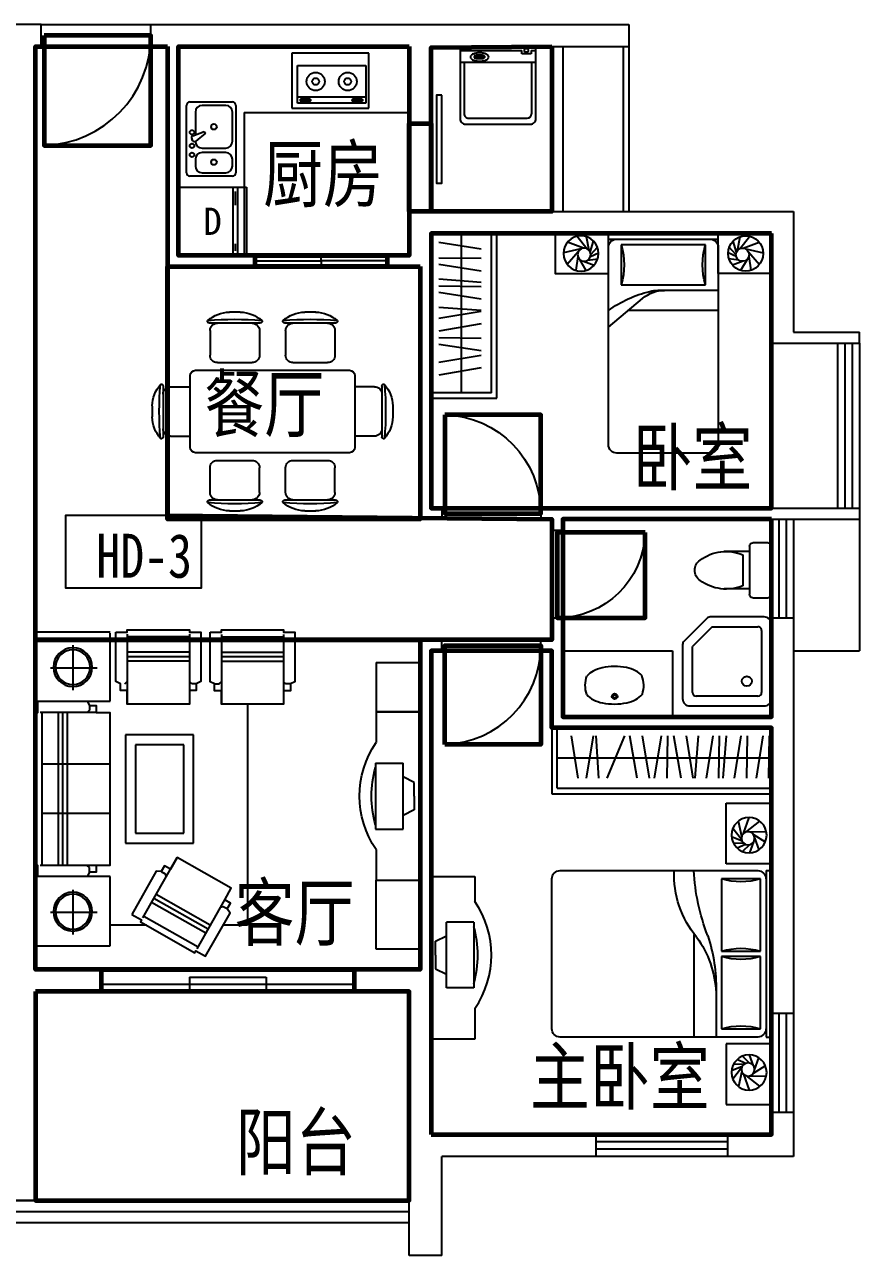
# Model space of a CAD drawing. Extents: x 866697 to 898497, y -913071 to -884071.
# Drawn here: x 882797 to 890397, y -913071 to -901871 of the extents above; entities that cross this region are included whole.
import ezdxf
from ezdxf.enums import TextEntityAlignment as Align

# ---------------------------------------------------------------- set-up
doc = ezdxf.new("R2010")
doc.units = 0
doc.header["$LTSCALE"] = 1000
doc.header["$MEASUREMENT"] = 0
doc.layers.get('0').update_dxf_attribs({"linetype": 'CONTINUOUS'})
for name, color, linetype in [('3', 3, 'CONTINUOUS'), ('F', 8, 'CONTINUOUS'), ('I-FURN', 9, 'CONTINUOUS'), ('L-LANGAN', 3, 'CONTINUOUS'), ('PUB_TEXT', 7, 'CONTINUOUS'), ('WALL', 2, 'CONTINUOUS'), ('WC', 157, 'CONTINUOUS'), ('WINDOW', 4, 'CONTINUOUS')]:
    doc.layers.add(name, color=color, linetype=linetype)
for name, color, linetype, lineweight in [('GT_卧室', 1, 'CONTINUOUS', 60), ('GT_卫生间', 5, 'CONTINUOUS', 60), ('GT_厨房', 4, 'CONTINUOUS', 60), ('GT_客厅', 2, 'CONTINUOUS', 60), ('GT_过道', 30, 'CONTINUOUS', 60), ('GT_门', 245, 'CONTINUOUS', 60), ('GT_阳台', 6, 'CONTINUOUS', 60), ('GT_餐厅', 3, 'CONTINUOUS', 60), ('字', 7, 'CONTINUOUS', 0)]:
    doc.layers.add(name, color=color, linetype=linetype, lineweight=lineweight)
doc.styles.add('-宋体', font='', dxfattribs={"width": 0.6})
doc.styles.add('ATT', font='TXT')
doc.styles.add('DIM_FONT', font='ZBTXT.shx', dxfattribs={"width": 0.8})
doc.styles.get('-宋体').set_extended_font_data('SimSun')

# ---------------------------------------------------------------- blocks, each defined once
blk = doc.blocks.new('A$C48275918')
at = {"linetype": 'ByBlock'}
for p, q in [((52, 1000), (0, 1000)), ((0, 1000), (0, 0)), ((52, 1000), (52, 0)), ((1922, 1000), (130, 1000)), ((853, 1000), (593, 690)), ((2000, 78), (2000, 922)), ((104, 883), (467, 883)), ((104, 117), (104, 883)), ((467, 883), (467, 117)), ((701, 0), (701, 818)), ((519, 0), (519, 551)), ((467, 117), (104, 117)), ((52, 0), (0, 0)), ((130, 0), (1922, 0))]:
    blk.add_line(p, q, dxfattribs=at)
for centre, radius, start, end in [((130, 922), 77.9, 90, 180), ((1556, 378), 1057, 143.9798, 166.6072), ((1922, 922), 77.9, 0, 90), ((286, 1506), 649, 253.7398, 286.2602), ((831, 489), 312, 139.8941, 180), ((831, 551), 312, 166.6072, 180), ((286, -506), 649, 73.7398, 106.2602), ((130, 78), 77.9, 180, 270), ((1922, 78), 77.9, 270, 0)]:
    blk.add_arc(centre, radius, start, end, dxfattribs=at)
blk = doc.blocks.new('M_C5')
for p, q in [((-71, 21), (-106, 120)), ((-60, 63), (-50, 152)), ((-28, 86), (7, 160)), ((-9, 88), (59, 149)), ((12, 83), (112, 114)), ((-54, -14), (-154, 45)), ((26, 75), (152, 50)), ((42, 53), (156, -35)), ((48, 21), (102, -123)), ((-26, -30), (-153, -47)), ((14, -26), (-99, -126)), ((41, -2), (5, -160))]:
    blk.add_line(p, q)
for centre, radius in [((0, 0), 160), ((-11, 28), 60)]:
    blk.add_circle(centre, radius)
at = {"width": 0.8, "flags": 9}
for tag in ['XSIZE', 'YSIZE']:
    blk.add_attdef(tag, (0, 0), '', height=0.5, dxfattribs=at)
blk = doc.blocks.new('A$C500A4454')
at = {"layer": 'F'}
for points in [[(364, 1485), (0, 1485), (0, 1970), (364, 1970)], [(364, 485), (0, 485), (0, 0), (364, 0)]]:
    blk.add_lwpolyline(points, close=True, dxfattribs=at)
at = {"layer": 'F', "rotation": 180}
blk.add_blockref('M_C5', (183, 1734), dxfattribs=at)
at = {"layer": 'F', "xscale": -1, "rotation": 180}
blk.add_blockref('A$C48275918', (0, 1485), dxfattribs=at)
at = {"layer": 'F', "xscale": -1}
blk.add_blockref('M_C5', (183, 236), dxfattribs=at)
blk = doc.blocks.new('A$C408F70BB')
for p, q in [((854, 2190), (953, 2190)), ((673, 2090), (1133, 2090)), ((678, 2023), (678, 1845)), ((1128, 2023), (1128, 1845)), ((529, 1795), (529, 395)), ((1229, 1845), (579, 1845)), ((1279, 395), (1279, 1795)), ((100, 1209), (100, 1669)), ((167, 1664), (392, 1664)), ((460, 1281), (460, 1596)), ((1349, 1596), (1349, 1281)), ((1641, 1664), (1416, 1664)), ((1709, 1669), (1709, 1209)), ((0, 1389), (0, 1488)), ((1809, 1488), (1809, 1389)), ((167, 1214), (392, 1214)), ((1641, 1214), (1416, 1214)), ((100, 522), (100, 982)), ((167, 977), (392, 977)), ((460, 594), (460, 909)), ((1349, 909), (1349, 594)), ((1641, 977), (1416, 977)), ((1709, 982), (1709, 522)), ((0, 702), (0, 801)), ((1809, 801), (1809, 702)), ((167, 527), (392, 527)), ((1641, 527), (1416, 527)), ((579, 345), (1229, 345)), ((678, 167), (678, 345)), ((1128, 167), (1128, 345)), ((673, 100), (1133, 100)), ((854, 0), (953, 0))]:
    blk.add_line(p, q)
for centre, radius, start, end in [((863, 1875), 316, 91.7651, 130.7265), ((943, 1875), 316, 49.2735, 88.2349), ((664, 2107), 10, 130.7265, 202.67), ((673, 2110), 20, 202.67, 270), ((903, -587), 2713, 84.8023, 95.1977), ((746, 2023), 67.5, 90, 180), ((1061, 2023), 67.5, 0, 90), ((1133, 2110), 20, 270, 337.33), ((1143, 2107), 10, 337.33, 49.2735), ((579, 1795), 50, 90, 180), ((1229, 1795), 50, 0, 90), ((315, 1478), 316, 139.2735, 178.2349), ((2778, 1439), 2713, 174.8023, 185.1977), ((84, 1678), 10, 67.33, 139.2735), ((80, 1669), 20, 0, 67.33), ((1729, 1669), 20, 112.67, 180), ((1725, 1678), 10, 40.7265, 112.67), ((-969, 1439), 2713, 354.8023, 5.1977), ((1493, 1478), 316, 1.7651, 40.7265), ((167, 1596), 67.5, 90, 180), ((392, 1596), 67.5, 0, 90), ((1416, 1596), 67.5, 90, 180), ((1641, 1596), 67.5, 0, 90), ((315, 1399), 316, 181.7651, 220.7265), ((1493, 1399), 316, 319.2735, 358.2349), ((167, 1281), 67.5, 180, 270), ((392, 1281), 67.5, 270, 0), ((1416, 1281), 67.5, 180, 270), ((1641, 1281), 67.5, 270, 0), ((84, 1199), 10, 220.7265, 292.67), ((80, 1209), 20, 292.67, 0), ((1729, 1209), 20, 180, 247.33), ((1725, 1199), 10, 247.33, 319.2735), ((315, 792), 316, 139.2735, 178.2349), ((2778, 752), 2713, 174.8023, 185.1977), ((84, 991), 10, 67.33, 139.2735), ((80, 982), 20, 0, 67.33), ((167, 909), 67.5, 90, 180), ((392, 909), 67.5, 0, 90), ((1416, 909), 67.5, 90, 180), ((1641, 909), 67.5, 0, 90), ((1729, 982), 20, 112.67, 180), ((1725, 991), 10, 40.7265, 112.67), ((1493, 792), 316, 1.7651, 40.7265), ((-969, 752), 2713, 354.8023, 5.1977), ((315, 712), 316, 181.7651, 220.7265), ((1493, 712), 316, 319.2735, 358.2349), ((167, 594), 67.5, 180, 270), ((392, 594), 67.5, 270, 0), ((1416, 594), 67.5, 180, 270), ((1641, 594), 67.5, 270, 0), ((84, 513), 10, 220.7265, 292.67), ((80, 522), 20, 292.67, 0), ((1729, 522), 20, 180, 247.33), ((1725, 513), 10, 247.33, 319.2735), ((579, 395), 50, 180, 270), ((1229, 395), 50, 270, 0), ((746, 167), 67.5, 180, 270), ((1061, 167), 67.5, 270, 360), ((664, 84), 10, 157.33, 229.2735), ((673, 80), 20, 90, 157.33), ((863, 315), 316, 229.2735, 268.2349), ((903, 2778), 2713, 264.8023, 275.1977), ((943, 315), 316, 271.7651, 310.7265), ((1133, 80), 20, 22.67, 90), ((1143, 84), 10, 310.7265, 22.67)]:
    blk.add_arc(centre, radius, start, end)
at = {"width": 0.8, "flags": 9}
for tag in ['XSIZE', 'YSIZE']:
    blk.add_attdef(tag, (887, 1099), '', height=0.5, rotation=270, dxfattribs=at)
blk = doc.blocks.new('M_A2ZXL')
blk.add_line((-0.472, 0), (-0.472, -1))
blk.add_arc((-0.5, 0), 1, 271.6231, 360)
blk = doc.blocks.new('A$C314C3C37')
for p, q in [((0, 2744), (0, 2191)), ((412, 2744), (0, 2744)), ((412, 2191), (412, 2744)), ((234, 2480), (105, 2578)), ((255, 2467), (203, 2612)), ((271, 2439), (301, 2579)), ((199, 2481), (48, 2484)), ((272, 2411), (353, 2511)), ((165, 2458), (57, 2390)), ((154, 2428), (116, 2319)), ((164, 2390), (201, 2292)), ((199, 2365), (264, 2304)), ((238, 2368), (313, 2334)), ((254, 2379), (345, 2375)), ((267, 2396), (364, 2436)), ((0, 2191), (412, 2191)), ((0, 2129), (0, 615)), ((50, 2129), (0, 2129)), ((50, 2129), (50, 615)), ((1924, 2129), (126, 2129)), ((101, 1397), (101, 2053)), ((101, 2053), (454, 2053)), ((454, 2053), (454, 1397)), ((2000, 690), (2000, 2053)), ((707, 1549), (707, 615)), ((454, 1397), (101, 1397)), ((101, 690), (101, 1347)), ((101, 1347), (454, 1347)), ((454, 1347), (454, 690)), ((505, 1031), (505, 615)), ((454, 690), (101, 690)), ((50, 615), (0, 615)), ((126, 615), (1924, 615)), ((0, 0), (0, 553)), ((0, 553), (412, 553)), ((164, 354), (201, 452)), ((412, 553), (412, 0)), ((165, 286), (57, 354)), ((154, 316), (116, 425)), ((199, 378), (264, 440)), ((238, 375), (313, 409)), ((254, 365), (345, 368)), ((267, 348), (364, 307)), ((199, 262), (48, 259)), ((234, 264), (105, 166)), ((255, 276), (203, 132)), ((271, 305), (301, 165)), ((272, 333), (353, 232)), ((412, 0), (0, 0))]:
    blk.add_line(p, q)
for centre, radius in [((204, 2452), 160), ((214, 2423), 60), ((204, 292), 160), ((214, 320), 60)]:
    blk.add_circle(centre, radius)
for centre, radius, start, end in [((126, 2053), 75.7, 90, 180), ((-1149, 2214), 1857, 338.5931, 357.384), ((-6, 2091), 892, 320.4539, 2.4327), ((1924, 2053), 75.7, 0, 90), ((278, 2659), 631, 253.7398, 286.2602), ((2088, 1052), 1584, 162.1966, 180.7418), ((1432, 977), 928, 143.9597, 177.4602), ((278, 791), 631, 73.7398, 106.2602), ((278, 1952), 631, 253.7398, 286.2602), ((126, 690), 75.7, 180, 270), ((278, 85), 631, 73.7398, 106.2602), ((1924, 690), 75.7, 270, 0)]:
    blk.add_arc(centre, radius, start, end)
blk = doc.blocks.new('A$C7F224953')
for p, q in [((513, 86, 0), (516, 88, 0)), ((516, 92, 0), (516, 89, 0))]:
    blk.add_line(p, q)
at = {"elevation": 0}
for points in [[(513, 261, 0.091341), (457, 304, 0.066287), (374, 332, 0.052428), (263, 343, 0.052428), (153, 330, 0.066287), (70, 300, 0.091756), (14, 256, 0.171377)], [(12, 87, -0.172546), (14, 256, -0.726395)], [(518, 91, 0.172546), (514, 261, 0.726395)], [(12, 87, 0.098208), (73, 40, 0.066287), (156, 11, 0.052428), (266, 1, 0.052428), (376, 13, 0.066287), (459, 43, 0.093876), (516, 89, 0.171377)]]:
    blk.add_lwpolyline(points, format="xyb", dxfattribs=at)
for radius in [25, 15]:
    blk.add_circle((266, 71, 0), radius)
blk.add_arc((515, 89, 0), 1, 311.8531, 0.5307)
at = {"style": 'DIM_FONT', "oblique": 0, "width": 0.8, "flags": 9}
for tag in ['YSIZE', 'XSIZE', 'YSIZE', 'XSIZE']:
    blk.add_attdef(tag, (266, 1, 0), '', height=0.5, rotation=180.5307, dxfattribs=at)
blk = doc.blocks.new('A$C465575F6')
for p, q in [((30, 699), (470, 699)), ((0, 529), (0, 669)), ((500, 669), (500, 529)), ((470, 499), (30, 499)), ((80, 499), (80, 269)), ((420, 499), (420, 269)), ((390, 439), (110, 439))]:
    blk.add_line(p, q)
for centre, radius, start, end in [((30, 669), 30, 90, 180), ((470, 669), 30, 0, 90), ((30, 529), 30, 180, 270), ((470, 529), 30, 270, 0), ((477, 286), 398, 157.4505, 216.6381), ((23, 286), 398, 323.3619, 22.5495), ((250, 110), 110, 213.4509, 326.5491)]:
    blk.add_arc(centre, radius, start, end)
blk = doc.blocks.new('M_E27FMO')
at = {"color": 0, "linetype": 'ByBlock'}
for p, q in [((-185.9, 0.6), (-549.7, 0.6)), ((-599.7, -49.4), (-599.7, -549.4)), ((-508.1, -66.1), (-199.7, -66.1)), ((-66.4, -199.4), (-199.7, -66.1)), ((-9.5, -162.1), (-162.4, -9.2)), ((-533.1, -507.8), (-533.1, -91.1)), ((-66.4, -199.4), (-66.4, -507.8)), ((0.3, -549.4), (0.3, -185.6)), ((-91.4, -532.8), (-508.1, -532.8)), ((-549.7, -599.4), (-49.7, -599.4))]:
    blk.add_line(p, q, dxfattribs=at)
blk.add_circle((-433.1, -432.8), 33.3, dxfattribs=at)
for centre, radius, start, end in [((-549.7, -49.4), 50, 90, 180), ((-185.9, -32.8), 33.3, 45, 90), ((-508.1, -91.1), 25, 90, 180), ((-33.1, -185.6), 33.3, 0, 45), ((-549.7, -549.4), 50, 180, 270), ((-508.1, -507.8), 25, 180, 270), ((-91.4, -507.8), 25, 270, 0), ((-49.7, -549.4), 50, 270, 0)]:
    blk.add_arc(centre, radius, start, end, dxfattribs=at)
at = {"style": 'DIM_FONT', "width": 0.8, "flags": 9}
for tag in ['XSIZE', 'YSIZE']:
    blk.add_attdef(tag, (0, 0), '', height=0.5, dxfattribs=at)
blk = doc.blocks.new('A$C77C702D5')
for p, q in [((400, 2609), (0, 2609)), ((400, 2609), (400, 2160)), ((0, 2160), (400, 2160)), ((400, 2160), (0, 2160)), ((400, 2160), (400, 1879)), ((154, 1092), (154, 1692)), ((404, 1692), (154, 1692)), ((404, 1692), (404, 1092)), ((54, 1517), (154, 1567)), ((54, 1392), (54, 1517)), ((54, 1392), (54, 1267)), ((54, 1267), (154, 1217)), ((404, 1092), (154, 1092)), ((400, 906), (400, 626)), ((400, 626), (0, 626)), ((400, 626), (0, 626)), ((400, 0), (400, 626)), ((0, 0), (400, 0))]:
    blk.add_line(p, q)
for centre, radius, start, end in [((-315, 1393), 865, 325.7553, 34.2447), ((-483, 1392), 925, 343.6295, 16.3705)]:
    blk.add_arc(centre, radius, start, end)
blk = doc.blocks.new('12PCOU13')
at = {"color": 0, "linetype": 'ByBlock'}
for p, q in [((23, 34), (2, 34)), ((3, -34), (3, 34)), ((10, 34), (10, -34)), ((12, 34), (12, -34)), ((14, 34), (14, -34)), ((24, 35), (23, 34)), ((27, 34), (23, 34)), ((24, 37), (24, 35)), ((33, 11), (3, 11)), ((33, -11), (3, -11)), ((23, -34), (2, -34)), ((27, -34), (23, -34)), ((24, -35), (23, -34)), ((24, -37), (24, -35))]:
    blk.add_line(p, q, dxfattribs=at)
blk.add_lwpolyline([(1, -39), (1, -34), (0, -34), (0, 34), (1, 34), (1, 39), (23, 39), (24, 37), (27, 37), (27, 34), (33, 34), (33, -34), (27, -34), (27, -37), (24, -37), (23, -39)], close=True, dxfattribs=at)
blk = doc.blocks.new('-SOF5')
at = {"xscale": 22.75, "yscale": 22.75, "zscale": 22.75}
blk.add_blockref('12PCOU13', (-6, 890), dxfattribs=at)
blk = doc.blocks.new('-CG')
for p, q in [((-370, 366), (384, 366)), ((-370, -333), (-370, 355)), ((384, 366), (384, -333)), ((7, 232), (7, -220)), ((-240, 1), (232, 1)), ((384, -333), (-370, -333))]:
    blk.add_line(p, q)
for radius in [196, 176]:
    blk.add_circle((7, 11), radius)
blk = doc.blocks.new('_C11VCM')
for p, q in [((-2509, -24), (-2509, -593)), ((-1879, -47), (-2509, -47)), ((-1879, -24), (-1879, -729)), ((-1557, -22), (-1557, -591)), ((-926, -45), (-1557, -45)), ((-926, -22), (-926, -728)), ((-2509, -206), (-1879, -206)), ((-1557, -204), (-926, -204)), ((-2509, -252), (-1879, -252)), ((-2509, -297), (-1879, -297)), ((-1557, -250), (-926, -250)), ((-1557, -295), (-926, -295)), ((-2577, -525), (-2532, -525)), ((-2532, -525), (-2509, -502)), ((-1856, -525), (-1879, -502)), ((-1810, -525), (-1856, -525)), ((-1625, -523), (-1580, -523)), ((-1580, -523), (-1557, -500)), ((-902, -523), (-925, -500)), ((-2144, -732), (-2144, -2965)), ((-1599, -2134), (-1599, -1040)), ((-1599, -1040), (-911, -1040)), ((-911, -1040), (-911, -2134)), ((-1499, -2034), (-1499, -1140)), ((-1499, -1140), (-1011, -1140)), ((-1011, -1140), (-1011, -2034)), ((-1011, -2034), (-1499, -2034)), ((-911, -2134), (-1599, -2134)), ((-1084, -2891), (-1432, -2278)), ((-1311, -2444), (-1320, -2475)), ((-1272, -2422), (-1311, -2444)), ((-754, -3171), (-754, -2473)), ((-754, -2473), (0, -2473)), ((0, -2473), (0, -3171)), ((-377, -2606), (-377, -3058)), ((-1633, -3202), (-1913, -2707)), ((-1767, -2964), (-1219, -2654)), ((-1745, -3004), (-1197, -2693)), ((-1722, -3044), (-1174, -2733)), ((-1939, -2800), (-1899, -2778)), ((-1899, -2778), (-1868, -2786)), ((-623, -2837), (-152, -2837)), ((-2144, -2965), (-1898, -2965)), ((-1096, -2871), (-1644, -3182)), ((-1123, -2965), (-754, -2965)), ((0, -3171), (-754, -3171))]:
    blk.add_line(p, q)
for points in [[(-1765, -1), (-1879, -1), (-1879, 21), (-2509, 21), (-2509, -1), (-2623, -1), (-2623, -502), (-2577, -525), (-2577, -593), (-2509, -593), (-2509, -729), (-1879, -729), (-1879, -593), (-1810, -593), (-1810, -525), (-1765, -502)], [(-813, 0), (-926, 0), (-926, 23), (-1557, 23), (-1557, 0), (-1671, 0), (-1671, -500), (-1625, -523), (-1625, -591), (-1557, -591), (-1557, -728), (-926, -728), (-926, -591), (-858, -591), (-858, -523), (-813, -500)], [(-974, -2855), (-1073, -2911), (-1062, -2931), (-1610, -3242), (-1621, -3222), (-1720, -3278), (-1967, -2842), (-1939, -2800), (-1973, -2741), (-1913, -2707), (-1980, -2588), (-1432, -2278), (-1365, -2396), (-1305, -2363), (-1272, -2422), (-1221, -2419)]]:
    blk.add_lwpolyline(points, close=True)
for radius in [196, 176]:
    blk.add_circle((-377, -2827), radius)
blk.add_blockref('-CG', (-384, -366))
at = {"xscale": -1}
blk.add_blockref('-SOF5', (-6, -2476), dxfattribs=at)
at = {"style": 'DIM_FONT', "width": 0.8, "flags": 9}
for tag in ['XSIZE', 'YSIZE']:
    blk.add_attdef(tag, (0, 0), '', height=0.5, dxfattribs=at)
blk = doc.blocks.new('A$C7B1F335F')
at = {"layer": 'I-FURN', "xscale": -0.9, "yscale": 0.9, "zscale": 0.9}
blk.add_blockref('_C11VCM', (0, 2950), dxfattribs=at)
blk = doc.blocks.new('A$C7B0B0EDB')
for p, q in [((36, 647, 0), (36, 690, 0)), ((145, 690, 0), (145, 0, 0)), ((35, 647, 0), (66, 647, 0)), ((66, 564, 0), (35, 564, 0)), ((36, 0, 0), (36, 564, 0)), ((66, 647, 0), (66, 564, 0)), ((145, 652, 0), (611, 652, 0)), ((651, 78, 0), (651, 612, 0)), ((87, 222, 0), (99, 222, 0)), ((89, 130, 0), (99, 130, 0)), ((97, 147, 0), (97, 212, 0)), ((97, 212, 0), (113, 212, 0)), ((113, 147, 0), (97, 147, 0)), ((113, 212, 0), (113, 147, 0)), ((145, 38, 0), (611, 38, 0))]:
    blk.add_line(p, q)
at = {"elevation": 0}
blk.add_lwpolyline([(706, 50), (706, 640, 0.414214), (656, 690), (1, 690), (1, 0), (656, 0, 0.414214)], format="xyb", close=True, dxfattribs=at)
blk.add_circle((35, 604, 0), 17.5)
for centre, radius, start, end in [((611, 612, 0), 40, 0.0001, 90.0001), ((166, 192, 0), 108, 155.2656, 169.1969), ((122, 212, 0), 59.9, 131.96, 155.2656), ((95, 243, 0), 19.1, 90.0001, 131.96), ((95, 243, 0), 19.1, 48.0403, 90.0001), ((68, 212, 0), 59.9, 24.7347, 48.0403), ((24, 192, 0), 108, 10.8034, 24.7347), ((237, 179, 0), 180, 169.1969, 180.0001), ((237, 179, 0), 180, 180.0001, 190.8034), ((166, 165, 0), 108, 190.8034, 204.7347), ((122, 145, 0), 59.9, 204.7347, 228.0403), ((254, 176, 0), 177, 173.9019, 180.0001), ((254, 176, 0), 177, 180.0001, 186.0984), ((172, 185, 0), 94.4, 165.537, 173.9019), ((172, 167, 0), 94.4, 186.0984, 194.4633), ((120, 198, 0), 41.3, 148.0896, 165.537), ((120, 154, 0), 41.3, 194.4633, 211.9107), ((89, 218, 0), 4.03, 90.0001, 148.0896), ((89, 134, 0), 4.03, 211.9107, 270.0001), ((265, 176, 0), 177, 173.9019, 180.0001), ((265, 176, 0), 177, 180.0001, 186.0984), ((182, 185, 0), 94.4, 165.537, 173.9019), ((182, 167, 0), 94.4, 186.0984, 194.4633), ((89, 218, 0), 4.03, 72.0547, 90.0001), ((131, 198, 0), 41.3, 148.0896, 165.537), ((131, 154, 0), 41.3, 194.4633, 211.9107), ((99, 218, 0), 4.03, 90.0001, 148.0896), ((99, 134, 0), 4.03, 211.9107, 270.0001), ((99, 218, 0), 4.03, 31.9107, 90.0001), ((99, 134, 0), 4.03, 270.0001, 328.0896), ((67, 198, 0), 41.3, 18.9157, 31.9107), ((67, 154, 0), 41.3, 328.0896, 345.537), ((16, 167, 0), 94.4, 345.537, 347.5391), ((68, 145, 0), 59.9, 311.96, 335.2656), ((24, 165, 0), 108, 335.2656, 349.1969), ((-47, 179, 0), 180, 0.0001, 10.8034), ((-47, 179, 0), 180, 349.1969, 0.0001), ((95, 114, 0), 19.1, 228.0403, 270.0001), ((95, 114, 0), 19.1, 270.0001, 311.96), ((611, 78, 0), 40, 270.0001, 0.0001)]:
    blk.add_arc(centre, radius, start, end)
at = {"oblique": -180, "text_generation_flag": 4, "width": 0.8, "flags": 9}
for tag in ['YSIZE', 'XSIZE']:
    blk.add_attdef(tag, (1, 345, 0), '', height=0.5, rotation=270.0001, dxfattribs=at)
blk = doc.blocks.new('A$C4151635E')
for p, q in [((501, 700), (1, 700)), ((1, 700), (1, 0)), ((114, 51), (114, 673)), ((114, 673), (456, 673)), ((400, 673), (400, 51)), ((456, 673), (456, 51)), ((501, 0), (501, 700)), ((423, 641), (434, 641)), ((432, 630), (449, 630)), ((432, 566), (432, 630)), ((449, 566), (432, 566)), ((449, 630), (449, 566)), ((424, 549), (434, 549)), ((423, 168), (434, 168)), ((432, 93), (432, 157)), ((432, 157), (449, 157)), ((449, 157), (449, 93)), ((456, 51), (114, 51)), ((424, 76), (434, 76)), ((449, 93), (432, 93)), ((1, 0), (501, 0))]:
    blk.add_line(p, q)
for points in [[(424, 549, -0.259034), (420, 551, -0.076276), (416, 563, -0.036515), (413, 576, -0.026615), (412, 595, -0.026615), (413, 614, -0.036515), (416, 627, -0.076276), (420, 639, -0.259034), (424, 641, -0.078462), (425, 641, -0.056762)], [(434, 549, -0.259034), (431, 551, -0.076276), (426, 563, -0.036515), (424, 576, -0.026615), (423, 595, -0.026615), (424, 614, -0.036515), (426, 627, -0.076276), (431, 639, -0.259034), (434, 641, -0.259034), (438, 639, -0.056762), (442, 630, -0.036515)], [(444, 566, -0.008736), (443, 563, -0.076276), (438, 551, -0.259034), (434, 549, -0.259034)], [(424, 76, -0.259034), (420, 78, -0.076276), (416, 90, -0.036515), (413, 103, -0.026615), (412, 122, -0.026615), (413, 141, -0.036515), (416, 154, -0.076276), (420, 166, -0.259034), (424, 168, -0.078462), (425, 168, -0.056762)], [(434, 76, -0.259034), (431, 78, -0.076276), (426, 90, -0.036515), (424, 103, -0.026615), (423, 122, -0.026615), (424, 141, -0.036515), (426, 154, -0.076276), (431, 166, -0.259034), (434, 168, -0.259034), (438, 166, -0.056762), (442, 157, -0.036515)], [(444, 93, -0.008736), (443, 90, -0.076276), (438, 78, -0.259034), (434, 76, -0.259034)]]:
    blk.add_lwpolyline(points, format="xyb")
for centre, radius in [((259, 508), 82.5), ((259, 508), 31.6), ((259, 216), 82.5), ((259, 216), 31.6)]:
    blk.add_circle(centre, radius)
at = {"style": 'DIM_FONT', "oblique": -180, "text_generation_flag": 4, "width": 0.8, "flags": 9}
for tag in ['YSIZE', 'XSIZE']:
    blk.add_attdef(tag, (1, 700), '', height=0.5, rotation=270, dxfattribs=at)
blk = doc.blocks.new('M_E25ESP')
at = {"color": 0, "linetype": 'ByBlock'}
for p, q in [((31, 338), (419, 338)), ((0, -307), (0, 307)), ((82, 245), (82, 40)), ((358, 307), (143, 307)), ((419, -20), (419, 245)), ((450, 307), (450, -307)), ((48, 2), (57, -12)), ((59, 31), (163, 70)), ((173, 53), (87, -18)), ((163, 70), (173, 53)), ((143, -82), (358, -82)), ((82, -184), (82, -245)), ((358, -123), (143, -123)), ((419, -245), (419, -184)), ((143, -307), (358, -307)), ((419, -338), (31, -338))]:
    blk.add_line(p, q, dxfattribs=at)
for centre, radius in [((251, 112), 25.6), ((51, 61), 20.5), ((51, -61), 20.5), ((51, -143), 20.5), ((251, -210), 25.6)]:
    blk.add_circle(centre, radius, dxfattribs=at)
for centre, radius, start, end in [((31, 307), 30.7, 90, 180), ((419, 307), 30.7, 0, 90), ((143, 245), 61.4, 90, 180), ((358, 245), 61.4, 0, 90), ((66, 12), 20.5, 110.5377, 210), ((74, -2), 20.5, 210, 309.4623), ((143, -20), 61.4, 180, 270), ((358, -20), 61.4, 270, 0), ((143, -184), 61.4, 90, 180), ((358, -184), 61.4, 0, 90), ((31, -307), 30.7, 180, 270), ((143, -245), 61.4, 180, 270), ((358, -245), 61.4, 270, 0), ((419, -307), 30.7, 270, 0)]:
    blk.add_arc(centre, radius, start, end, dxfattribs=at)
at = {"style": 'DIM_FONT', "width": 0.8, "flags": 9}
for tag in ['XSIZE', 'YSIZE']:
    blk.add_attdef(tag, (0, 0), '', height=0.5, dxfattribs=at)
blk = doc.blocks.new('11PDRY03')
at = {"color": 0, "linetype": 'ByBlock'}
for p, q in [((0, 30), (30, 30)), ((0, 0), (0, 30)), ((4, 0), (4, 30)), ((5, 25), (5, 28)), ((6, 0), (6, 30)), ((30, 30), (30, 0)), ((5, 2), (5, 8)), ((30, 0), (0, 0))]:
    blk.add_line(p, q, dxfattribs=at)
at = {"color": 0, "linetype": 'ByBlock', "style": 'ATT', "flags": 8}
blk.add_attdef('LABEL', text='', height=12, dxfattribs=at).set_placement((15, 15), align=Align.MIDDLE)
at = {"color": 0, "linetype": 'ByBlock', "style": 'ATT'}
for tag, p, flags in [('ITEM', (0, -13), 3), ('ROOM_NUMBER', (0, -22), 1), ('DEPTH', (0, -30), 3), ('WIDTH', (0, -38), 3)]:
    blk.add_attdef(tag, p, '', height=6, dxfattribs=dict(at, flags=flags))
blk = doc.blocks.new('A$C494075C9')
at = {"layer": 'WC'}
ref = blk.add_blockref('11PDRY03', (0, 621), dxfattribs=dict(at, xscale=-20.7, yscale=20.7, zscale=20.7, rotation=179.9999999996696))
ref.add_attrib('LABEL', 'D', dxfattribs={"layer": '0', "color": 0, "linetype": 'ByBlock', "height": 248, "rotation": 180, "style": 'ATT', "flags": 8}).set_placement((310, 310), align=Align.MIDDLE)
blk = doc.blocks.new('A$C08F10900')
for p, q in [((133, 1202), (133, 1482)), ((133, 1482), (533, 1482)), ((533, 1482), (533, 1)), ((143, 415), (143, 1015)), ((143, 1015), (393, 1015)), ((393, 1015), (393, 415)), ((493, 840), (393, 890)), ((493, 715), (493, 840)), ((493, 715), (493, 590)), ((493, 590), (393, 540)), ((143, 415), (393, 415)), ((133, 0), (133, 228)), ((533, 1), (133, 0))]:
    blk.add_line(p, q)
for centre, radius, start, end in [((848, 715), 865, 145.7553, 214.2447), ((1031, 715), 925, 163.6295, 196.3705)]:
    blk.add_arc(centre, radius, start, end)

msp = doc.modelspace()

# ---------------------------------------------------------------- linework, layer by layer
at = {"layer": '3'}
for p, q in [((887597, -902071), (887597, -903571)), ((887697, -902071), (887697, -903571)), ((888247, -902071), (888247, -903571)), ((888297, -902071), (888297, -903571)), ((890397, -906371), (890397, -907571)), ((889797, -907571), (890397, -907571)), ((875397, -912571), (886297, -912571)), ((875297, -912671), (886297, -912671)), ((875197, -912771), (886297, -912771))]:
    msp.add_line(p, q, dxfattribs=at)
at = {"layer": 'F'}
for p, q in [((886772, -903771), (886772, -905221)), ((887047, -905221), (887047, -903771)), ((887097, -905271), (887097, -903771)), ((886569, -903851), (886954, -903911)), ((886569, -903993), (886954, -903998)), ((886569, -904052), (886954, -904112)), ((886569, -904186), (886954, -904214)), ((886569, -904248), (886954, -904253)), ((886569, -904307), (886954, -904367)), ((886569, -904441), (886954, -904469)), ((886954, -904483), (886569, -904546)), ((886954, -904595), (886569, -904662)), ((886569, -904719), (886954, -904724)), ((886569, -904778), (886954, -904838)), ((886954, -904882), (886569, -904945)), ((886954, -904994), (886569, -905061)), ((887047, -905221), (886497, -905221)), ((886497, -905271), (887097, -905271)), ((887597, -908271), (887597, -908871)), ((887647, -908821), (887647, -908271)), ((887838, -908729), (887776, -908343)), ((887972, -908343), (887911, -908729)), ((888026, -908729), (888001, -908343)), ((888259, -908343), (888098, -908729)), ((888374, -908729), (888308, -908343)), ((888486, -908729), (888423, -908343)), ((888591, -908343), (888530, -908729)), ((888649, -908343), (888644, -908729)), ((888773, -908729), (888707, -908343)), ((888885, -908729), (888822, -908343)), ((888928, -908343), (888899, -908729)), ((889062, -908343), (889001, -908729)), ((889120, -908343), (889115, -908729)), ((889183, -908343), (889154, -908729)), ((889317, -908343), (889256, -908729)), ((889375, -908343), (889370, -908729)), ((889518, -908343), (889457, -908729)), ((889576, -908343), (889571, -908729)), ((889597, -908546), (887647, -908546)), ((887597, -908871), (889597, -908871)), ((887647, -908821), (889597, -908821))]:
    msp.add_line(p, q, dxfattribs=at)
at = {"layer": 'GT_卧室'}
for points in [[(889597, -903771), (886497, -903771), (886497, -906271), (889597, -906271), (889597, -903771)], [(886497, -911971), (889597, -911971), (889597, -908271), (887597, -908271), (887597, -907571), (886497, -907571), (886497, -911971)]]:
    msp.add_lwpolyline(points, dxfattribs=at)
at = {"layer": 'GT_卫生间'}
msp.add_lwpolyline([(889597, -906371), (887697, -906371), (887697, -908171), (889597, -908171), (889597, -906371)], dxfattribs=at)
at = {"layer": 'GT_厨房'}
msp.add_lwpolyline([(886297, -902071), (886297, -903971), (884197, -903971), (884197, -902071), (886297, -902071)], dxfattribs=at)
at = {"layer": 'GT_客厅'}
msp.add_lwpolyline([(886397, -907471), (886397, -910471), (882897, -910471), (882897, -907471), (886397, -907471)], dxfattribs=at)
at = {"layer": 'GT_过道'}
msp.add_lwpolyline([(884097, -902071), (884097, -906339), (887597, -906371), (887597, -907471), (882897, -907471), (882897, -902071), (884097, -902071)], dxfattribs=at)
at = {"layer": 'GT_门'}
for points in [[(882975, -901971), (882975, -902971), (883947, -902971), (883947, -901971), (882975, -901971)], [(886297, -902771), (886497, -902771), (886497, -903571), (886297, -903571), (886297, -902771)], [(886097, -903971), (886097, -904071), (884897, -904071), (884897, -903971), (886097, -903971)], [(886623, -905422), (886623, -906321), (887497, -906321), (887497, -905422), (886623, -905422)], [(888447, -906494), (887647, -906494), (887647, -907271), (888447, -907271), (888447, -906494)], [(886623, -908421), (886623, -907521), (887497, -907521), (887497, -908421), (886623, -908421)], [(885797, -910471), (885797, -910671), (883497, -910671), (883497, -910471), (885797, -910471)]]:
    msp.add_lwpolyline(points, dxfattribs=at)
at = {"layer": 'GT_阳台'}
for points in [[(887597, -902071), (887597, -903571), (886497, -903571), (886497, -902080), (887597, -902071)], [(882897, -910671), (882897, -912571), (886297, -912571), (886297, -910671), (882897, -910671)]]:
    msp.add_lwpolyline(points, dxfattribs=at)
at = {"layer": 'GT_餐厅'}
msp.add_lwpolyline([(886397, -904071), (886397, -906371), (884097, -906371), (884097, -904071), (886397, -904071)], dxfattribs=at)
at = {"layer": 'PUB_TEXT'}
msp.add_lwpolyline([(884407, -906339), (883170, -906339), (883170, -906997), (884407, -906997)], close=True, dxfattribs=at)
at = {"layer": 'WALL'}
for p, q in [((882947, -901871), (882647, -901871)), ((882947, -902071), (882947, -901871)), ((883947, -901871), (888297, -901871)), ((883947, -902071), (883947, -901871)), ((888297, -901871), (888297, -902071)), ((882897, -902071), (882897, -910471)), ((882897, -902071), (882947, -902071)), ((883947, -902071), (884097, -902071)), ((884097, -902071), (884097, -904071)), ((884197, -902071), (886297, -902071)), ((884197, -902071), (884197, -903971)), ((886297, -902071), (886297, -902771)), ((886497, -902071), (886497, -902771)), ((886497, -902071), (888297, -902071)), ((886297, -902771), (886497, -902771)), ((886297, -903571), (889797, -903571)), ((886297, -903571), (886297, -903971)), ((889797, -903571), (889797, -904671)), ((886497, -903771), (886497, -906271)), ((886497, -903771), (889597, -903771)), ((889597, -903771), (889597, -904771)), ((884197, -903971), (884897, -903971)), ((884897, -903971), (884897, -904071)), ((886097, -903971), (886097, -904071)), ((886097, -903971), (886297, -903971)), ((884097, -904071), (884897, -904071)), ((886097, -904071), (886397, -904071)), ((886397, -904071), (886397, -906371)), ((889797, -904671), (890397, -904671)), ((890397, -904771), (890397, -904671)), ((889597, -904771), (890397, -904771)), ((886497, -906271), (886597, -906271)), ((886597, -906271), (886597, -906371)), ((887497, -906271), (887497, -906371)), ((887497, -906271), (890397, -906271)), ((890397, -906271), (890397, -906371)), ((886397, -906371), (886597, -906371)), ((887497, -906371), (887597, -906371)), ((887597, -906371), (887597, -906471)), ((887697, -906371), (890397, -906371)), ((887697, -906371), (887697, -906471)), ((887597, -906471), (887697, -906471)), ((887597, -907271), (887697, -907271)), ((887597, -907271), (887597, -907471)), ((887697, -907271), (887697, -908171)), ((889597, -907271), (889597, -908171)), ((889597, -907271), (889797, -907271)), ((889797, -907271), (889797, -910871)), ((886397, -910471), (886397, -907471)), ((886397, -907471), (886597, -907471)), ((886597, -907571), (886597, -907471)), ((887497, -907571), (887497, -907471)), ((887497, -907471), (887597, -907471)), ((886497, -911971), (886497, -907571)), ((886497, -907571), (886597, -907571)), ((887497, -907571), (887597, -907571)), ((887597, -907571), (887597, -908271)), ((887697, -908171), (889597, -908171)), ((887597, -908271), (889597, -908271)), ((889597, -908271), (889597, -910871)), ((883497, -910471), (882897, -910471)), ((883497, -910471), (883497, -910671)), ((885797, -910471), (885797, -910671)), ((886397, -910471), (885797, -910471)), ((882897, -910671), (882897, -912571)), ((883497, -910671), (882897, -910671)), ((886297, -910671), (885797, -910671)), ((886297, -913071), (886297, -910671)), ((889797, -910871), (889597, -910871)), ((889797, -911771), (889597, -911771)), ((889597, -911771), (889597, -911971)), ((889797, -911771), (889797, -912171)), ((887997, -911971), (886497, -911971)), ((887997, -911971), (887997, -912171)), ((889197, -911971), (889197, -912171)), ((889597, -911971), (889197, -911971)), ((887997, -912171), (886597, -912171)), ((886597, -913071), (886597, -912171)), ((889797, -912171), (889197, -912171)), ((882897, -912571), (882697, -912571)), ((886597, -913071), (886297, -913071))]:
    msp.add_line(p, q, dxfattribs=at)
at = {"layer": 'WC'}
for p, q in [((884797, -902671), (886297, -902671)), ((884797, -902671), (884797, -903971)), ((887697, -907571), (888697, -907571)), ((888697, -907571), (888697, -908171))]:
    msp.add_line(p, q, dxfattribs=at)
at = {"layer": 'WINDOW'}
for p, q in [((882947, -901871), (883947, -901871)), ((882947, -902071), (883947, -902071)), ((886497, -902771), (886497, -903571)), ((884897, -903971), (886097, -903971)), ((889597, -904771), (889597, -906271)), ((890197, -904771), (890197, -906271)), ((890264, -904771), (890264, -906271)), ((890330, -904771), (890330, -906271)), ((890397, -904771), (890397, -906271)), ((889597, -906371), (889597, -907271)), ((889664, -906371), (889664, -907271)), ((889730, -906371), (889730, -907271)), ((889797, -906371), (889797, -907271)), ((887697, -906471), (887697, -907271)), ((883497, -910471), (885797, -910471)), ((884297, -910538), (884297, -910671)), ((884297, -910538), (884997, -910538)), ((884997, -910538), (884997, -910671)), ((883497, -910604), (885797, -910604)), ((883497, -910671), (885797, -910671)), ((889597, -910871), (889597, -911771)), ((889664, -910871), (889664, -911771)), ((889730, -910871), (889730, -911771)), ((889797, -910871), (889797, -911771)), ((889197, -911971), (887997, -911971)), ((889197, -912038), (887997, -912038)), ((889197, -912104), (887997, -912104)), ((889197, -912171), (887997, -912171))]:
    msp.add_line(p, q, dxfattribs=at)
for points in [[(886597, -902513), (886547, -902513), (886547, -903313), (886597, -903313)], [(885497, -904021), (885497, -904071), (884897, -904071), (884897, -904021)], [(886097, -903971), (886097, -904021), (885497, -904021), (885497, -903971)]]:
    msp.add_lwpolyline(points, close=True, dxfattribs=at)

# ---------------------------------------------------------------- block references
at = {"rotation": 270}
msp.add_blockref('A$C500A4454', (887627, -903771), dxfattribs=at)
msp.add_blockref('A$C7B1F335F', (882897, -910349))
at = {"layer": 'F', "xscale": -1, "rotation": 90}
msp.add_blockref('A$C408F70BB', (886149, -904488, 0), dxfattribs=at)
at = {"layer": 'F', "xscale": -1}
for name, p in [('A$C77C702D5', (886397, -910284)), ('A$C314C3C37', (889597, -911699))]:
    msp.add_blockref(name, p, dxfattribs=at)
at = {"layer": 'F', "rotation": 180}
msp.add_blockref('A$C08F10900', (887030, -909623), dxfattribs=at)
at = {"layer": 'L-LANGAN', "xscale": -1}
msp.add_blockref('A$C494075C9', (884818, -903971), dxfattribs=at)
at = {"layer": 'WC', "rotation": 270}
for name, p in [('A$C4151635E', (885231, -902130)), ('A$C7B0B0EDB', (886761, -902071, 0))]:
    msp.add_blockref(name, p, dxfattribs=at)
at = {"layer": 'WC'}
for name, p in [('M_E25ESP', (884270, -902913, 0)), ('A$C7F224953', (887903, -908055, 0))]:
    msp.add_blockref(name, p, dxfattribs=at)
at = {"layer": 'WC', "xscale": -1, "rotation": 270}
msp.add_blockref('A$C465575F6', (888898, -907087, 0), dxfattribs=at)
at = {"layer": 'WC', "xscale": 1.35000000009732, "yscale": 1.350000000093132, "zscale": 1.35, "rotation": 90.00014273039984}
msp.add_blockref('M_E27FMO', (888788, -907262, 0), dxfattribs=at)
at = {"layer": 'WINDOW'}
for p, xscale, yscale, zscale in [((883447, -901971), 1000, 1000, 1000), ((887047, -907521), 900, 900, 900)]:
    msp.add_blockref('M_A2ZXL', p, dxfattribs=dict(at, xscale=xscale, yscale=yscale, zscale=zscale))
for p, xscale, yscale, zscale, rotation in [((887047, -906321), -900, 900, 900, 180), ((887647, -906871), -800, 800, 800, 90)]:
    msp.add_blockref('M_A2ZXL', p, dxfattribs=dict(at, xscale=xscale, yscale=yscale, zscale=zscale, rotation=rotation))

# ---------------------------------------------------------------- texts
at = {"layer": '字', "style": '-宋体', "width": 0.8}
for s, height, p in [('厨房', 500, (884969, -903479, 0)), ('餐厅', 500, (884433, -905573, 0)), ('卧室', 500, (888332, -906058, 0)), ('HD-3', 400, (883450, -906905)), ('客厅', 500, (884709, -910201, 0)), ('主卧室', 500, (887398, -911695, 0)), ('阳台', 500, (884721, -912289, 0))]:
    msp.add_text(s, height=height, dxfattribs=at).set_placement(p)

doc.saveas('drawing.dxf')
